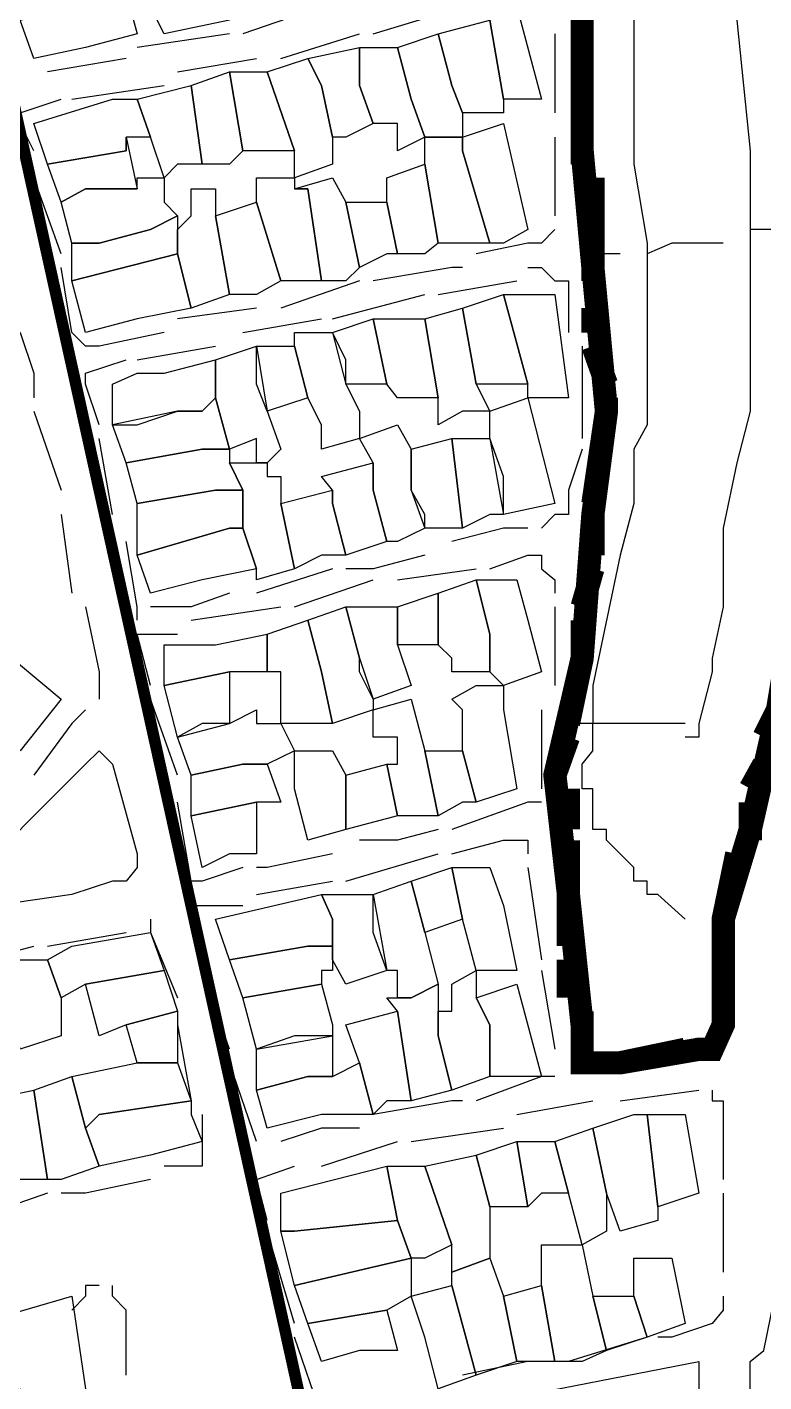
# Model space of a CAD drawing. Header units: millimetres. Extents: x -3588 to 75209, y -3737 to 38254.
# Drawn here: x 27476.3 to 27553, y 4888.4 to 5029.3 of the extents above; entities that cross this region are included whole.
import ezdxf

# ---------------------------------------------------------------- set-up
doc = ezdxf.new("R2010")
doc.units = ezdxf.units.MM
doc.layers.add('P', color=253, linetype='Continuous')

msp = doc.modelspace()

# ---------------------------------------------------------------- linework, layer by layer
at = {"layer": 'P'}
for points, const_width in [([(27345.494, 5180.409), (27346.903, 5173.639), (27348.311, 5169.398), (27349.719, 5166.869), (27352.264, 5162.628), (27356.505, 5158.675), (27359.034, 5155.859), (27361.866, 5151.906), (27365.819, 5150.498), (27368.636, 5149.073), (27372.589, 5150.498), (27380.783, 5151.906), (27391.793, 5154.723), (27403.924, 5157.267), (27440.332, 5165.461), (27440.332, 5166.869), (27443.165, 5166.869), (27443.165, 5165.461), (27443.165, 5162.628), (27468.851, 5048.874), (27512.317, 4852.396)], 1.2), ([(27512.317, 4852.396), (27468.851, 5048.874)], 1.2), ([(27532.642, 5035.319), (27534.066, 5032.774), (27534.066, 5026.005)], 2.417), ([(27534.066, 5032.774), (27534.066, 5016.402), (27535.186, 5004.272), (27536.595, 4989.308), (27535.186, 4978.586), (27534.066, 4963.622), (27531.234, 4951.475), (27532.642, 4939.057), (27534.066, 4925.501), (27534.066, 4921.564), (27535.186, 4921.564), (27538.019, 4921.564), (27546.197, 4922.973), (27547.605, 4922.973), (27548.742, 4925.501), (27548.742, 4936.512), (27551.558, 4945.826), (27554.391, 4958.261)], 2.417), ([(27534.066, 5032.774), (27534.066, 5016.402), (27535.186, 5004.272), (27536.595, 4989.308), (27535.186, 4978.586), (27534.066, 4963.622), (27531.234, 4951.475), (27532.642, 4939.057), (27534.066, 4925.501), (27534.066, 4921.564), (27535.186, 4921.564), (27538.019, 4921.564), (27546.197, 4922.973), (27547.605, 4922.973), (27548.742, 4925.501), (27548.742, 4936.512), (27551.558, 4945.826), (27554.391, 4958.261)], 1.2), ([(27534.066, 5023.188), (27534.066, 5020.355)], 2.417), ([(27534.066, 5017.811), (27534.066, 5016.402), (27534.066, 5014.994)], 2.417), ([(27535.186, 5013.586), (27535.186, 5004.272), (27535.186, 5002.863)], 2.417), ([(27535.186, 5000.031), (27535.186, 4997.486)], 2.417), ([(27535.186, 4996.078), (27536.595, 4992.125)], 2.417), ([(27536.595, 4990.717), (27536.595, 4989.308), (27535.186, 4979.706)], 2.417), ([(27535.186, 4978.586), (27535.186, 4974.345)], 2.417), ([(27535.186, 4972.936), (27534.066, 4968.983)], 2.417), ([(27534.066, 4967.575), (27534.066, 4963.622), (27532.642, 4956.837)], 2.417), ([(27552.967, 4955.428), (27554.391, 4958.261), (27555.511, 4965.031)], 2.417), ([(27532.642, 4955.428), (27531.234, 4951.475)], 2.417), ([(27551.558, 4950.067), (27552.967, 4952.612)], 2.417), ([(27532.642, 4950.067), (27532.642, 4945.826)], 2.417), ([(27551.558, 4944.706), (27551.558, 4945.826), (27551.558, 4948.659)], 2.417), ([(27532.642, 4944.706), (27532.642, 4939.057), (27532.642, 4933.695)], 2.417), ([(27548.742, 4932.287), (27548.742, 4936.512), (27550.15, 4943.298)], 2.417), ([(27532.642, 4932.287), (27532.642, 4928.334)], 2.417), ([(27548.742, 4926.926), (27548.742, 4931.151)], 2.417), ([(27534.066, 4926.926), (27534.066, 4925.501), (27534.066, 4924.381)], 2.417), ([(27546.197, 4922.973), (27547.605, 4922.973), (27548.742, 4925.501)], 2.417), ([(27534.066, 4921.564), (27535.186, 4921.564), (27538.019, 4921.564), (27544.789, 4922.973)], 2.417)]:
    msp.add_lwpolyline(points, dxfattribs=dict(at, const_width=const_width))
for points in [[(27489.176, 5031.366), (27489.176, 5032.774), (27490.584, 5033.911), (27497.37, 5035.319), (27497.37, 5029.958), (27490.584, 5028.549), (27489.176, 5031.366)], [(27482.406, 5027.125), (27477.045, 5026.005), (27475.621, 5029.958), (27486.631, 5032.774), (27487.767, 5028.549), (27482.406, 5027.125)], [(27534.066, 5032.774), (27534.066, 5016.402), (27534.066, 5008.225), (27535.186, 5004.272), (27536.595, 4996.078), (27536.595, 4989.308), (27535.186, 4978.586), (27534.066, 4967.575), (27534.066, 4963.622), (27532.642, 4959.381), (27532.642, 4956.837), (27531.234, 4951.475), (27532.642, 4947.25), (27532.642, 4939.057), (27532.642, 4932.287), (27534.066, 4925.501), (27534.066, 4922.973), (27534.066, 4921.564), (27535.186, 4921.564), (27538.019, 4921.564), (27546.197, 4922.973), (27547.605, 4922.973), (27548.742, 4925.501), (27548.742, 4936.512), (27551.558, 4945.826), (27554.391, 4958.261)], [(27539.427, 5032.774), (27539.427, 5023.188), (27539.427, 5020.355), (27539.427, 5016.402), (27539.427, 5014.994), (27540.836, 5006.8), (27540.836, 5005.68)], [(27506.956, 5031.366), (27498.778, 5028.549)], [(27512.317, 5028.549), (27521.631, 5031.366)], [(27527.281, 5021.764), (27525.872, 5021.764), (27524.464, 5029.958), (27527.281, 5031.366), (27529.825, 5021.764), (27527.281, 5021.764)], [(27525.872, 5021.764), (27525.872, 5020.355), (27521.631, 5020.355), (27520.511, 5023.188), (27519.103, 5028.549), (27524.464, 5029.958), (27525.872, 5021.764)], [(27550.15, 5029.958), (27551.558, 5016.402), (27551.558, 5014.994), (27551.558, 5013.586), (27551.558, 5012.45), (27551.558, 5011.041), (27551.558, 5008.225)], [(27497.37, 5028.549), (27487.767, 5027.125)], [(27502.731, 5026.005), (27510.909, 5028.549)], [(27521.631, 5020.355), (27521.631, 5017.811), (27517.694, 5017.811), (27516.27, 5021.764), (27514.862, 5027.125), (27519.103, 5028.549), (27520.511, 5023.188), (27521.631, 5020.355)], [(27531.234, 5028.549), (27531.234, 5021.764), (27531.234, 5020.355)], [(27509.5, 5017.811), (27508.092, 5017.811), (27506.956, 5023.188), (27505.548, 5026.005), (27510.909, 5027.125), (27510.909, 5023.188), (27512.317, 5019.235), (27509.5, 5017.811)], [(27516.27, 5021.764), (27517.694, 5017.811), (27514.862, 5016.402), (27514.862, 5019.235), (27512.317, 5019.235), (27510.909, 5023.188), (27510.909, 5027.125), (27514.862, 5027.125), (27516.27, 5021.764)], [(27486.631, 5026.005), (27478.453, 5024.596)], [(27491.992, 5024.596), (27500.186, 5026.005)], [(27506.956, 5023.188), (27508.092, 5017.811), (27508.092, 5014.994), (27504.139, 5013.586), (27504.139, 5016.402), (27501.307, 5024.596), (27505.548, 5026.005), (27506.956, 5023.188)], [(27497.37, 5014.994), (27494.537, 5014.994), (27493.417, 5023.188), (27497.37, 5024.596), (27498.778, 5016.402), (27497.37, 5014.994)], [(27501.307, 5016.402), (27498.778, 5016.402), (27497.37, 5024.596), (27501.307, 5024.596), (27504.139, 5016.402), (27501.307, 5016.402)], [(27480.982, 5021.764), (27490.584, 5023.188)], [(27491.992, 5014.994), (27490.584, 5013.586), (27489.176, 5017.811), (27487.767, 5021.764), (27493.417, 5023.188), (27494.537, 5014.994), (27491.992, 5014.994)], [(27477.045, 5016.402), (27475.621, 5019.235), (27475.621, 5020.355), (27479.862, 5021.764)], [(27478.453, 5014.994), (27477.045, 5019.235), (27485.223, 5021.764), (27487.767, 5021.764), (27489.176, 5017.811), (27486.631, 5017.811), (27486.631, 5016.402), (27478.453, 5014.994)], [(27525.872, 5006.8), (27524.464, 5006.8), (27521.631, 5016.402), (27521.631, 5017.811), (27525.872, 5019.235), (27528.417, 5008.225), (27525.872, 5006.8)], [(27485.223, 5012.45), (27482.406, 5012.45), (27479.862, 5011.041), (27478.453, 5014.994), (27486.631, 5016.402), (27486.631, 5017.811), (27487.767, 5012.45), (27485.223, 5012.45)], [(27521.631, 5006.8), (27519.103, 5006.8), (27517.694, 5014.994), (27517.694, 5017.811), (27521.631, 5017.811), (27521.631, 5016.402), (27524.464, 5006.8), (27521.631, 5006.8)], [(27531.234, 5017.811), (27531.234, 5011.041), (27531.234, 5009.633)], [(27517.694, 5005.68), (27514.862, 5005.68), (27513.741, 5011.041), (27513.741, 5013.586), (27517.694, 5014.994), (27519.103, 5006.8), (27517.694, 5005.68)], [(27479.862, 5005.68), (27477.045, 5013.586)], [(27490.584, 5011.041), (27491.992, 5009.633), (27489.176, 5008.225), (27483.815, 5006.8), (27480.982, 5006.8), (27479.862, 5011.041), (27482.406, 5012.45), (27487.767, 5012.45), (27487.767, 5013.586), (27490.584, 5013.586), (27490.584, 5011.041)], [(27504.139, 5012.45), (27505.548, 5012.45), (27506.956, 5002.863), (27502.731, 5002.863), (27500.186, 5011.041), (27500.186, 5013.586), (27504.139, 5013.586), (27504.139, 5012.45)], [(27509.5, 5002.863), (27506.956, 5002.863), (27505.548, 5012.45), (27504.139, 5012.45), (27508.092, 5013.586), (27509.5, 5011.041), (27510.909, 5004.272), (27509.5, 5002.863)], [(27495.945, 5009.633), (27497.37, 5001.439), (27493.417, 5000.031), (27491.992, 5005.68), (27491.992, 5008.225), (27493.417, 5009.633), (27493.417, 5012.45), (27495.945, 5012.45), (27495.945, 5009.633)], [(27500.186, 5001.439), (27497.37, 5001.439), (27495.945, 5009.633), (27500.186, 5011.041), (27502.731, 5002.863), (27500.186, 5001.439)], [(27513.741, 5005.68), (27510.909, 5004.272), (27509.5, 5011.041), (27513.741, 5011.041), (27514.862, 5005.68), (27513.741, 5005.68)], [(27491.992, 5008.225), (27491.992, 5005.68), (27480.982, 5002.863), (27480.982, 5006.8), (27483.815, 5006.8), (27489.176, 5008.225), (27491.992, 5009.633), (27491.992, 5008.225)], [(27559.752, 5009.633), (27555.511, 5008.225), (27554.391, 5008.225), (27551.558, 5008.225)], [(27531.234, 5008.225), (27529.825, 5006.8), (27528.417, 5006.8), (27523.056, 5005.68)], [(27551.558, 5008.225), (27551.558, 5006.8), (27551.558, 5005.68), (27551.558, 5004.272), (27551.558, 5000.031), (27551.558, 4998.91), (27551.558, 4997.486), (27551.558, 4996.078), (27551.558, 4993.261), (27551.558, 4990.717), (27551.558, 4989.308), (27550.15, 4983.947), (27548.742, 4977.161), (27548.742, 4972.936), (27548.742, 4968.983), (27547.605, 4963.622), (27547.605, 4962.214), (27546.197, 4956.837), (27546.197, 4955.428), (27544.789, 4955.428)], [(27548.742, 5006.8), (27546.197, 5006.8), (27544.789, 5006.8), (27543.38, 5006.8), (27540.836, 5005.68)], [(27480.982, 5002.863), (27491.992, 5005.68), (27493.417, 5000.031), (27487.767, 4998.91), (27482.406, 4997.486), (27480.982, 5002.863)], [(27540.836, 5005.68), (27540.836, 5001.439), (27540.836, 4998.91), (27540.836, 4996.078), (27540.836, 4994.669), (27540.836, 4993.261), (27540.836, 4992.125), (27540.836, 4990.717), (27540.836, 4987.9), (27539.427, 4985.355), (27539.427, 4982.539), (27539.427, 4979.706), (27538.019, 4974.345), (27535.186, 4960.79), (27535.186, 4959.381), (27535.186, 4956.837)], [(27538.019, 5005.68), (27535.186, 5005.68)], [(27482.406, 4996.078), (27480.982, 4997.486), (27479.862, 5004.272)], [(27521.631, 5004.272), (27520.511, 5004.272), (27512.317, 5002.863)], [(27528.417, 5004.272), (27529.825, 5004.272), (27531.234, 5002.863), (27532.642, 5002.863), (27532.642, 5001.439), (27532.642, 4997.486)], [(27510.909, 5002.863), (27502.731, 5000.031)], [(27519.103, 5001.439), (27527.281, 5002.863)], [(27508.092, 4998.91), (27517.694, 5001.439)], [(27525.872, 4992.125), (27523.056, 4992.125), (27521.631, 5000.031), (27525.872, 5001.439), (27528.417, 4992.125), (27525.872, 4992.125)], [(27528.417, 5001.439), (27531.234, 5001.439), (27532.642, 4990.717), (27528.417, 4990.717), (27528.417, 4992.125), (27525.872, 5001.439), (27528.417, 5001.439)], [(27500.186, 5000.031), (27491.992, 4998.91)], [(27521.631, 4989.308), (27519.103, 4987.9), (27519.103, 4989.308), (27519.103, 4990.717), (27517.694, 4998.91), (27521.631, 5000.031), (27523.056, 4992.125), (27524.464, 4989.308), (27521.631, 4989.308)], [(27474.212, 4998.91), (27475.621, 4997.486), (27477.045, 4993.261), (27477.045, 4990.717)], [(27498.778, 4997.486), (27506.956, 4998.91)], [(27509.5, 4994.669), (27508.092, 4997.486), (27512.317, 4998.91), (27513.741, 4992.125), (27509.5, 4992.125), (27509.5, 4994.669)], [(27516.27, 4990.717), (27514.862, 4990.717), (27513.741, 4992.125), (27512.317, 4998.91), (27517.694, 4998.91), (27519.103, 4990.717), (27516.27, 4990.717)], [(27490.584, 4997.486), (27483.815, 4996.078), (27482.406, 4996.078)], [(27504.139, 4996.078), (27504.139, 4997.486), (27508.092, 4997.486), (27509.5, 4992.125), (27510.909, 4989.308), (27510.909, 4986.476), (27506.956, 4985.355), (27506.956, 4987.9), (27505.548, 4990.717), (27504.139, 4996.078)], [(27487.767, 4994.669), (27495.945, 4996.078)], [(27501.307, 4989.308), (27502.731, 4985.355), (27501.307, 4983.947), (27500.186, 4983.947), (27500.186, 4986.476), (27497.37, 4985.355), (27495.945, 4990.717), (27495.945, 4994.669), (27500.186, 4996.078), (27501.307, 4989.308)], [(27500.186, 4992.125), (27500.186, 4996.078), (27504.139, 4996.078), (27505.548, 4990.717), (27501.307, 4989.308), (27500.186, 4992.125)], [(27534.066, 4996.078), (27534.066, 4993.261), (27534.066, 4992.125), (27534.066, 4990.717), (27534.066, 4986.476)], [(27483.815, 4987.9), (27482.406, 4992.125), (27482.406, 4993.261), (27486.631, 4994.669)], [(27487.767, 4993.261), (27490.584, 4993.261), (27495.945, 4994.669), (27495.945, 4990.717), (27494.537, 4989.308), (27491.992, 4989.308), (27485.223, 4987.9), (27485.223, 4992.125), (27487.767, 4993.261)], [(27487.767, 4987.9), (27491.992, 4989.308), (27494.537, 4989.308), (27495.945, 4990.717), (27497.37, 4985.355), (27494.537, 4985.355), (27486.631, 4983.947), (27485.223, 4987.9), (27487.767, 4987.9)], [(27525.872, 4982.539), (27524.464, 4986.476), (27524.464, 4989.308), (27528.417, 4990.717), (27531.234, 4979.706), (27525.872, 4978.586), (27525.872, 4982.539)], [(27477.045, 4989.308), (27479.862, 4981.114)], [(27514.862, 4975.753), (27513.741, 4975.753), (27512.317, 4981.114), (27512.317, 4983.947), (27510.909, 4986.476), (27514.862, 4987.9), (27516.27, 4985.355), (27516.27, 4981.114), (27517.694, 4977.161), (27514.862, 4975.753)], [(27485.223, 4978.586), (27483.815, 4986.476)], [(27495.945, 4981.114), (27487.767, 4979.706), (27486.631, 4983.947), (27494.537, 4985.355), (27497.37, 4985.355), (27497.37, 4983.947), (27498.778, 4981.114), (27495.945, 4981.114)], [(27517.694, 4978.586), (27516.27, 4981.114), (27516.27, 4985.355), (27520.511, 4986.476), (27521.631, 4977.161), (27517.694, 4977.161), (27517.694, 4978.586)], [(27524.464, 4978.586), (27521.631, 4977.161), (27520.511, 4986.476), (27524.464, 4986.476), (27525.872, 4978.586), (27524.464, 4978.586)], [(27534.066, 4985.355), (27532.642, 4981.114), (27532.642, 4979.706), (27532.642, 4978.586), (27531.234, 4978.586), (27529.825, 4977.161)], [(27501.307, 4983.947), (27501.307, 4982.539), (27502.731, 4982.539), (27502.731, 4979.706), (27504.139, 4972.936), (27500.186, 4971.8), (27500.186, 4972.936), (27498.778, 4977.161), (27498.778, 4978.586), (27498.778, 4981.114), (27497.37, 4983.947), (27500.186, 4983.947), (27501.307, 4983.947)], [(27512.317, 4981.114), (27513.741, 4975.753), (27509.5, 4974.345), (27508.092, 4979.706), (27508.092, 4981.114), (27506.956, 4982.539), (27512.317, 4983.947), (27512.317, 4981.114)], [(27497.37, 4977.161), (27487.767, 4974.345), (27487.767, 4979.706), (27495.945, 4981.114), (27498.778, 4981.114), (27498.778, 4978.586), (27498.778, 4977.161), (27497.37, 4977.161)], [(27506.956, 4974.345), (27504.139, 4972.936), (27502.731, 4979.706), (27508.092, 4981.114), (27508.092, 4979.706), (27509.5, 4974.345), (27506.956, 4974.345)], [(27479.862, 4978.586), (27480.982, 4970.392)], [(27494.537, 4971.8), (27489.176, 4970.392), (27487.767, 4974.345), (27497.37, 4977.161), (27498.778, 4977.161), (27500.186, 4972.936), (27494.537, 4971.8)], [(27528.417, 4977.161), (27525.872, 4977.161), (27520.511, 4975.753)], [(27487.767, 4967.575), (27487.767, 4968.983), (27486.631, 4975.753)], [(27517.694, 4974.345), (27512.317, 4972.936), (27509.5, 4972.936)], [(27524.464, 4972.936), (27528.417, 4974.345), (27529.825, 4974.345), (27529.825, 4972.936), (27531.234, 4971.8), (27531.234, 4970.392)], [(27508.092, 4972.936), (27500.186, 4970.392)], [(27514.862, 4971.8), (27523.056, 4972.936)], [(27504.139, 4968.983), (27512.317, 4971.8)], [(27520.511, 4963.622), (27519.103, 4965.031), (27519.103, 4970.392), (27523.056, 4971.8), (27524.464, 4966.151), (27524.464, 4965.031), (27524.464, 4963.622), (27524.464, 4962.214), (27520.511, 4962.214), (27520.511, 4963.622)], [(27524.464, 4962.214), (27524.464, 4963.622), (27524.464, 4965.031), (27524.464, 4966.151), (27523.056, 4971.8), (27527.281, 4971.8), (27528.417, 4967.575), (27529.825, 4962.214), (27525.872, 4960.79), (27524.464, 4962.214)], [(27497.37, 4970.392), (27493.417, 4968.983), (27489.176, 4968.983)], [(27517.694, 4965.031), (27514.862, 4965.031), (27514.862, 4968.983), (27519.103, 4970.392), (27519.103, 4965.031), (27517.694, 4965.031)], [(27482.406, 4968.983), (27483.815, 4962.214), (27483.815, 4960.79), (27483.815, 4959.381)], [(27493.417, 4967.575), (27502.731, 4968.983)], [(27510.909, 4963.622), (27512.317, 4959.381), (27512.317, 4958.261), (27508.092, 4956.837), (27506.956, 4962.214), (27505.548, 4967.575), (27509.5, 4968.983), (27510.909, 4963.622)], [(27510.909, 4962.214), (27510.909, 4963.622), (27509.5, 4968.983), (27514.862, 4968.983), (27514.862, 4965.031), (27516.27, 4960.79), (27512.317, 4959.381), (27510.909, 4962.214)], [(27531.234, 4968.983), (27531.234, 4967.575), (27531.234, 4962.214), (27531.234, 4960.79)], [(27505.548, 4956.837), (27502.731, 4956.837), (27502.731, 4958.261), (27502.731, 4962.214), (27501.307, 4962.214), (27501.307, 4966.151), (27505.548, 4967.575), (27506.956, 4962.214), (27508.092, 4956.837), (27505.548, 4956.837)], [(27489.176, 4960.79), (27487.767, 4966.151), (27491.992, 4966.151)], [(27497.37, 4962.214), (27490.584, 4960.79), (27490.584, 4965.031), (27495.945, 4965.031), (27501.307, 4966.151), (27501.307, 4962.214), (27497.37, 4962.214)], [(27473.092, 4958.261), (27468.851, 4960.79), (27473.092, 4963.622), (27473.092, 4965.031), (27479.862, 4959.381), (27475.621, 4954.02), (27473.092, 4958.261)], [(27494.537, 4956.837), (27491.992, 4955.428), (27490.584, 4960.79), (27497.37, 4962.214), (27497.37, 4956.837), (27494.537, 4956.837)], [(27523.056, 4960.79), (27525.872, 4960.79), (27525.872, 4958.261), (27527.281, 4950.067), (27523.056, 4948.659), (27521.631, 4954.02), (27521.631, 4958.261), (27520.511, 4959.381), (27523.056, 4960.79)], [(27491.992, 4951.475), (27489.176, 4959.381)], [(27517.694, 4954.02), (27519.103, 4947.25), (27514.862, 4947.25), (27513.741, 4952.612), (27514.862, 4952.612), (27514.862, 4955.428), (27512.317, 4955.428), (27512.317, 4958.261), (27516.27, 4959.381), (27517.694, 4954.02)], [(27482.406, 4958.261), (27480.982, 4956.837), (27477.045, 4951.475)], [(27502.731, 4956.837), (27504.139, 4954.02), (27501.307, 4952.612), (27498.778, 4952.612), (27493.417, 4951.475), (27491.992, 4955.428), (27497.37, 4956.837), (27500.186, 4958.261), (27500.186, 4956.837), (27502.731, 4956.837)], [(27529.825, 4958.261), (27529.825, 4954.02), (27529.825, 4951.475), (27529.825, 4950.067)], [(27535.186, 4956.837), (27534.066, 4956.837), (27532.642, 4956.837)], [(27544.789, 4936.512), (27541.956, 4939.057), (27540.836, 4939.057), (27540.836, 4940.465), (27539.427, 4940.465), (27539.427, 4941.889), (27538.019, 4943.298), (27536.595, 4944.706), (27536.595, 4945.826), (27535.186, 4945.826), (27535.186, 4947.25), (27535.186, 4948.659), (27535.186, 4950.067), (27534.066, 4950.067), (27534.066, 4951.475), (27534.066, 4952.612), (27535.186, 4954.02), (27535.186, 4956.837)], [(27544.789, 4956.837), (27540.836, 4956.837), (27538.019, 4956.837), (27536.595, 4956.837), (27535.186, 4956.837)], [(27470.259, 4939.057), (27473.092, 4943.298), (27478.453, 4948.659), (27482.406, 4952.612), (27483.815, 4954.02), (27485.223, 4952.612), (27487.767, 4943.298), (27487.767, 4941.889), (27486.631, 4940.465), (27485.223, 4940.465), (27480.982, 4939.057), (27473.092, 4937.936), (27468.851, 4936.512), (27470.259, 4939.057)], [(27509.5, 4951.475), (27509.5, 4945.826), (27505.548, 4944.706), (27504.139, 4950.067), (27504.139, 4954.02), (27508.092, 4954.02), (27509.5, 4951.475)], [(27521.631, 4948.659), (27519.103, 4947.25), (27517.694, 4954.02), (27521.631, 4954.02), (27523.056, 4948.659), (27521.631, 4948.659)], [(27501.307, 4948.659), (27500.186, 4948.659), (27493.417, 4947.25), (27493.417, 4951.475), (27498.778, 4952.612), (27501.307, 4952.612), (27502.731, 4948.659), (27501.307, 4948.659)], [(27509.5, 4948.659), (27509.5, 4951.475), (27513.741, 4952.612), (27514.862, 4947.25), (27509.5, 4945.826), (27509.5, 4948.659)], [(27494.537, 4940.465), (27493.417, 4940.465), (27491.992, 4948.659)], [(27497.37, 4943.298), (27494.537, 4941.889), (27493.417, 4947.25), (27500.186, 4948.659), (27500.186, 4943.298), (27497.37, 4943.298)], [(27529.825, 4948.659), (27528.417, 4948.659), (27524.464, 4947.25), (27520.511, 4945.826)], [(27519.103, 4945.826), (27514.862, 4944.706), (27510.909, 4944.706)], [(27520.511, 4943.298), (27525.872, 4944.706), (27527.281, 4944.706), (27528.417, 4944.706), (27528.417, 4943.298)], [(27508.092, 4943.298), (27501.307, 4941.889), (27500.186, 4941.889)], [(27509.5, 4940.465), (27519.103, 4943.298)], [(27498.778, 4941.889), (27494.537, 4940.465)], [(27521.631, 4936.512), (27517.694, 4935.104), (27516.27, 4940.465), (27520.511, 4941.889), (27521.631, 4936.512)], [(27524.464, 4931.151), (27523.056, 4931.151), (27521.631, 4936.512), (27520.511, 4941.889), (27524.464, 4941.889), (27525.872, 4937.936), (27527.281, 4931.151), (27524.464, 4931.151)], [(27528.417, 4941.889), (27529.825, 4932.287)], [(27500.186, 4939.057), (27508.092, 4940.465)], [(27512.317, 4935.104), (27512.317, 4939.057), (27516.27, 4940.465), (27517.694, 4935.104), (27519.103, 4929.742), (27516.27, 4928.334), (27514.862, 4928.334), (27514.862, 4931.151), (27513.741, 4931.151), (27512.317, 4935.104)], [(27505.548, 4933.695), (27497.37, 4932.287), (27495.945, 4936.512), (27506.956, 4939.057), (27508.092, 4936.512), (27508.092, 4933.695), (27505.548, 4933.695)], [(27513.741, 4931.151), (27509.5, 4929.742), (27508.092, 4932.287), (27508.092, 4933.695), (27508.092, 4936.512), (27506.956, 4939.057), (27512.317, 4939.057), (27513.741, 4931.151)], [(27494.537, 4932.287), (27493.417, 4936.512), (27493.417, 4937.936), (27498.778, 4937.936)], [(27489.176, 4936.512), (27489.176, 4935.104), (27491.992, 4928.334)], [(27480.982, 4933.695), (27489.176, 4935.104), (27490.584, 4931.151), (27482.406, 4929.742), (27479.862, 4928.334), (27478.453, 4932.287), (27480.982, 4933.695)], [(27478.453, 4933.695), (27486.631, 4935.104)], [(27467.443, 4931.151), (27477.045, 4933.695)], [(27508.092, 4931.151), (27506.956, 4931.151), (27506.956, 4929.742), (27498.778, 4928.334), (27497.37, 4932.287), (27505.548, 4933.695), (27508.092, 4933.695), (27508.092, 4932.287), (27508.092, 4931.151)], [(27479.862, 4928.334), (27479.862, 4924.381), (27475.621, 4922.973), (27473.092, 4932.287), (27478.453, 4932.287), (27479.862, 4928.334)], [(27486.631, 4925.501), (27483.815, 4924.381), (27482.406, 4929.742), (27490.584, 4931.151), (27491.992, 4926.926), (27486.631, 4925.501)], [(27497.37, 4922.973), (27494.537, 4931.151)], [(27523.056, 4928.334), (27524.464, 4925.501), (27524.464, 4920.14), (27520.511, 4918.732), (27519.103, 4924.381), (27519.103, 4926.926), (27520.511, 4926.926), (27520.511, 4929.742), (27523.056, 4931.151), (27523.056, 4928.334)], [(27529.825, 4931.151), (27531.234, 4922.973)], [(27504.139, 4924.381), (27500.186, 4922.973), (27498.778, 4928.334), (27506.956, 4929.742), (27508.092, 4925.501), (27508.092, 4924.381), (27504.139, 4924.381)], [(27519.103, 4925.501), (27519.103, 4924.381), (27520.511, 4918.732), (27516.27, 4917.612), (27514.862, 4926.926), (27513.741, 4928.334), (27514.862, 4928.334), (27516.27, 4928.334), (27519.103, 4929.742), (27519.103, 4926.926), (27519.103, 4925.501)], [(27524.464, 4922.973), (27524.464, 4925.501), (27523.056, 4928.334), (27527.281, 4929.742), (27529.825, 4920.14), (27524.464, 4920.14), (27524.464, 4922.973)], [(27487.767, 4921.564), (27486.631, 4925.501), (27491.992, 4926.926), (27491.992, 4924.381), (27491.992, 4921.564), (27487.767, 4921.564)], [(27513.741, 4917.612), (27512.317, 4916.187), (27510.909, 4921.564), (27509.5, 4925.501), (27514.862, 4926.926), (27516.27, 4917.612), (27513.741, 4917.612)], [(27491.992, 4925.501), (27493.417, 4917.612)], [(27506.956, 4920.14), (27505.548, 4920.14), (27500.186, 4918.732), (27500.186, 4922.973), (27508.092, 4924.381), (27508.092, 4920.14), (27506.956, 4920.14)], [(27483.815, 4916.187), (27482.406, 4914.779), (27480.982, 4920.14), (27487.767, 4921.564), (27491.992, 4921.564), (27493.417, 4917.612), (27483.815, 4916.187)], [(27500.186, 4913.371), (27497.37, 4921.564)], [(27509.5, 4916.187), (27506.956, 4916.187), (27501.307, 4914.779), (27500.186, 4918.732), (27505.548, 4920.14), (27508.092, 4920.14), (27510.909, 4921.564), (27512.317, 4916.187), (27509.5, 4916.187)], [(27482.406, 4914.779), (27483.815, 4910.826), (27479.862, 4909.418), (27478.453, 4909.418), (27477.045, 4918.732), (27480.982, 4920.14), (27482.406, 4914.779)], [(27531.234, 4920.14), (27529.825, 4920.14), (27523.056, 4917.612)], [(27475.621, 4909.418), (27474.212, 4909.418), (27473.092, 4917.612), (27471.668, 4917.612), (27477.045, 4918.732), (27478.453, 4909.418), (27475.621, 4909.418)], [(27489.176, 4911.962), (27483.815, 4910.826), (27482.406, 4914.779), (27483.815, 4916.187), (27493.417, 4917.612), (27493.417, 4916.187), (27494.537, 4913.371), (27489.176, 4911.962)], [(27521.631, 4917.612), (27520.511, 4917.612), (27512.317, 4916.187)], [(27527.281, 4916.187), (27535.186, 4917.612)], [(27538.019, 4917.612), (27546.197, 4918.732)], [(27547.605, 4918.732), (27547.605, 4917.612), (27548.742, 4917.612), (27548.742, 4916.187), (27548.742, 4913.371), (27548.742, 4909.418)], [(27494.537, 4916.187), (27494.537, 4913.371), (27494.537, 4911.962), (27494.537, 4910.826), (27493.417, 4910.826), (27490.584, 4910.826)], [(27541.956, 4906.601), (27541.956, 4905.177), (27538.019, 4904.056), (27536.595, 4908.009), (27535.186, 4914.779), (27539.427, 4916.187), (27540.836, 4916.187), (27541.956, 4906.601)], [(27541.956, 4916.187), (27544.789, 4916.187), (27546.197, 4908.009), (27541.956, 4906.601), (27540.836, 4916.187), (27541.956, 4916.187)], [(27510.909, 4914.779), (27506.956, 4914.779), (27502.731, 4913.371)], [(27516.27, 4913.371), (27525.872, 4914.779)], [(27536.595, 4908.009), (27536.595, 4904.056), (27534.066, 4902.648), (27532.642, 4908.009), (27531.234, 4913.371), (27535.186, 4914.779), (27536.595, 4908.009)], [(27506.956, 4910.826), (27514.862, 4913.371)], [(27525.872, 4906.601), (27524.464, 4906.601), (27523.056, 4911.962), (27527.281, 4913.371), (27528.417, 4906.601), (27525.872, 4906.601)], [(27529.825, 4908.009), (27528.417, 4906.601), (27527.281, 4913.371), (27531.234, 4913.371), (27532.642, 4908.009), (27529.825, 4908.009)], [(27524.464, 4906.601), (27524.464, 4901.24), (27520.511, 4899.815), (27520.511, 4902.648), (27517.694, 4910.826), (27523.056, 4911.962), (27524.464, 4906.601)], [(27501.307, 4905.177), (27500.186, 4909.418), (27504.139, 4910.826)], [(27504.139, 4904.056), (27502.731, 4904.056), (27502.731, 4908.009), (27513.741, 4910.826), (27514.862, 4905.177), (27504.139, 4904.056)], [(27517.694, 4901.24), (27516.27, 4901.24), (27514.862, 4905.177), (27513.741, 4910.826), (27517.694, 4910.826), (27520.511, 4902.648), (27517.694, 4901.24)], [(27489.176, 4909.418), (27482.406, 4908.009), (27479.862, 4908.009)], [(27478.453, 4908.009), (27470.259, 4905.177)], [(27548.742, 4908.009), (27548.742, 4902.648), (27548.742, 4899.815)], [(27504.139, 4898.407), (27502.731, 4904.056), (27504.139, 4904.056), (27514.862, 4905.177), (27516.27, 4901.24), (27504.139, 4898.407)], [(27504.139, 4894.454), (27501.307, 4904.056)], [(27555.511, 4860.59), (27551.558, 4863.407), (27548.742, 4865.952), (27548.742, 4867.36), (27548.742, 4868.768), (27548.742, 4870.177), (27548.742, 4871.313), (27550.15, 4878.082), (27550.15, 4880.915), (27551.558, 4884.852), (27551.558, 4890.501), (27552.967, 4891.638), (27555.511, 4904.056)], [(27534.066, 4890.501), (27531.234, 4890.501), (27529.825, 4898.407), (27529.825, 4902.648), (27534.066, 4902.648), (27535.186, 4897.287), (27536.595, 4891.638), (27534.066, 4890.501)], [(27516.27, 4899.815), (27516.27, 4898.407), (27516.27, 4897.287), (27513.741, 4895.863), (27505.548, 4894.454), (27504.139, 4898.407), (27516.27, 4901.24), (27516.27, 4899.815)], [(27525.872, 4897.287), (27527.281, 4890.501), (27523.056, 4889.093), (27520.511, 4898.407), (27520.511, 4899.815), (27524.464, 4901.24), (27525.872, 4897.287)], [(27544.789, 4894.454), (27540.836, 4893.046), (27539.427, 4897.287), (27539.427, 4901.24), (27543.38, 4901.24), (27544.789, 4894.454)], [(27483.815, 4898.407), (27482.406, 4898.407), (27482.406, 4897.287), (27480.982, 4895.863)], [(27486.631, 4889.093), (27486.631, 4893.046), (27486.631, 4895.863), (27485.223, 4897.287), (27485.223, 4898.407)], [(27523.056, 4889.093), (27519.103, 4887.685), (27517.694, 4893.046), (27516.27, 4897.287), (27520.511, 4898.407), (27523.056, 4889.093)], [(27529.825, 4890.501), (27527.281, 4890.501), (27525.872, 4897.287), (27529.825, 4898.407), (27531.234, 4890.501), (27529.825, 4890.501)], [(27482.406, 4887.685), (27485.223, 4878.082), (27478.453, 4875.538), (27475.621, 4887.685), (27468.851, 4884.852), (27466.306, 4893.046), (27480.982, 4897.287), (27482.406, 4887.685)], [(27540.836, 4893.046), (27536.595, 4891.638), (27535.186, 4897.287), (27539.427, 4897.287), (27540.836, 4893.046)], [(27548.742, 4897.287), (27548.742, 4895.863), (27547.605, 4894.454), (27543.38, 4893.046), (27541.956, 4893.046)], [(27510.909, 4891.638), (27506.956, 4890.501), (27505.548, 4894.454), (27513.741, 4895.863), (27514.862, 4891.638), (27510.909, 4891.638)], [(27506.956, 4884.852), (27504.139, 4893.046)], [(27540.836, 4893.046), (27532.642, 4890.501)], [(27546.197, 4882.323), (27544.789, 4878.082), (27543.38, 4871.313), (27541.956, 4868.768), (27540.836, 4867.36), (27534.066, 4864.527), (27527.281, 4861.999), (27523.056, 4861.999), (27514.862, 4863.407), (27510.909, 4864.527), (27509.5, 4867.36), (27509.5, 4868.768), (27509.5, 4870.177), (27506.956, 4879.491), (27506.956, 4880.915), (27508.092, 4882.323), (27524.464, 4886.276), (27546.197, 4890.501), (27546.197, 4884.852), (27546.197, 4882.323)], [(27529.825, 4890.501), (27528.417, 4890.501), (27521.631, 4889.093)]]:
    msp.add_lwpolyline(points, dxfattribs=at)

doc.saveas('drawing.dxf')
